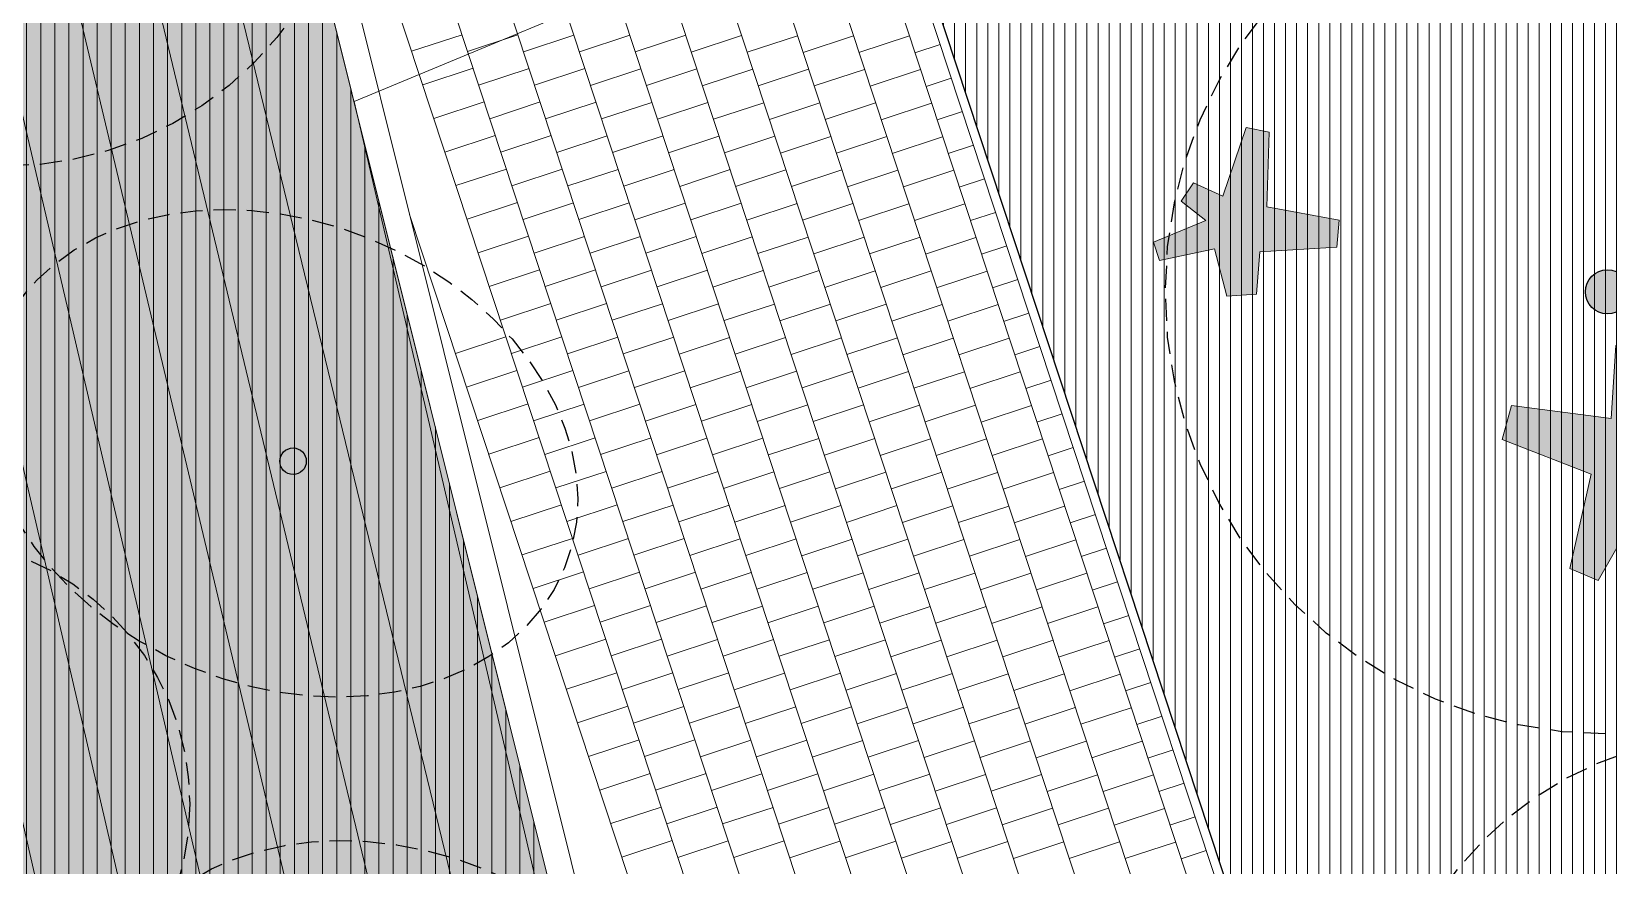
# Model space of a CAD drawing. Header units: metres. Extents: x 678805 to 1359287, y 2747329 to 5497370.
# Drawn here: x 679968.02 to 679985.86, y 2748694.26 to 2748703.69 of the extents above; entities that cross this region are included whole.
import ezdxf
from ezdxf.enums import TextEntityAlignment as Align

# ---------------------------------------------------------------- set-up
doc = ezdxf.new("R2010")
doc.units = ezdxf.units.M
doc.linetypes.add('XREF_MON_SFT_TREES$0$HIDDEN', pattern=[0.375, 0.25, -0.125])
for name, color, linetype in [('00_XREF_MON_HSC_PAVEMENT', 7, 'Continuous'), ('00_XREF_TWQ_BUILDINGS', 7, 'Continuous'), ('00_XREF_TWQ_SFT_TREES', 7, 'Continuous'), ('XREF_MON_GENERAL_LAYOUT$0$02-L-Edge Line Step -10cm', 6, 'Continuous'), ('XREF_MON_GENERAL_LAYOUT$0$02-L-Plan Change', 8, 'Continuous'), ('XREF_MON_SFT_TREES$0$SL_TREE_CANOPY', 251, 'XREF_MON_SFT_TREES$0$HIDDEN'), ('XREF_MON_SFT_TREES$0$SL_TREE_TRUNK', 251, 'Continuous')]:
    doc.layers.add(name, color=color, linetype=linetype)
for name, color, linetype, true_color in [('02-L-Waterfeatures 01', 7, 'Continuous', 0x4da6ff), ('XREF_MON_SFT_TREES$0$SL_TREE_ACACIA_ETBAICA', 7, 'Continuous', 0x405700), ('XREF_MON_SFT_TREES$0$SL_TREE_ACACIA_GERRARDII', 7, 'Continuous', 0x4c4c00), ('XREF_MON_SFT_TREES$0$SL_TREE_ACACIA_NILOTICA', 7, 'Continuous', 0x264d00), ('XREF_MON_SFT_TREES$0$SL_TREE_ALBIZIA_LEBBECK', 7, 'Continuous', 0xa3a300), ('XREF_MON_SFT_TREES$0$SL_TREE_PROSOPIS_CINERARIA', 7, 'Continuous', 0x5f7f00)]:
    doc.layers.add(name, color=color, linetype=linetype, true_color=true_color)
for name, color, linetype, lineweight in [('XREF_MON_GENERAL_LAYOUT$0$02-L-Level Curves 0.25-0.75m', 33, 'Continuous', 5), ('XREF_MON_GENERAL_LAYOUT$0$02-L-Level Curves 0.50m', 33, 'Continuous', 5), ('XREF_MON_GENERAL_LAYOUT$0$02-L-Level Curves 1m', 37, 'Continuous', 5), ('XREF_MON_GENERAL_LAYOUT$0$02-L-Material Change', 251, 'Continuous', 5), ('XREF_MON_HSC_FURNITURE$0$03-PG-CBIncluded', 8, 'Continuous', 5), ('XREF_MON_HSC_PAVEMENT$0$03-TR-Pavement_04_Dry Meadow_', 54, 'Continuous', 5)]:
    doc.layers.add(name, color=color, linetype=linetype, lineweight=lineweight)
for name, color, linetype, lineweight, true_color in [('XREF_MON_HSC_PAVEMENT$0$02-L-Joints-Paviment_07_Precast Concrete Blocks 60X40', 7, 'Continuous', 5, 0x999999), ('XREF_MON_HSC_PAVEMENT$0$03-TR-Pavement_02_Sealed Gravel', 7, 'Continuous', 5, 0x38321e), ('XREF_MON_HSC_PAVEMENT$0$03-TR-Pavement_04_Dry Meadow_2', 7, 'Continuous', 5, 0xe2c75d), ('XREF_MON_HSC_PAVEMENT$0$03-TR-Pavement_07_Precast Concrete Blocks 60X40', 7, 'Continuous', 5, 0x999999)]:
    doc.layers.add(name, color=color, linetype=linetype, lineweight=lineweight, true_color=true_color)
doc.layers.get('XREF_MON_SFT_TREES$0$SL_TREE_ACACIA_ETBAICA').off()
doc.layers.get('XREF_MON_SFT_TREES$0$SL_TREE_ACACIA_GERRARDII').off()
doc.layers.get('XREF_MON_SFT_TREES$0$SL_TREE_ACACIA_NILOTICA').off()
doc.layers.get('XREF_MON_SFT_TREES$0$SL_TREE_ALBIZIA_LEBBECK').off()
doc.layers.get('XREF_MON_SFT_TREES$0$SL_TREE_PROSOPIS_CINERARIA').off()
doc.styles.add('XREF_MON_GENERAL_LAYOUT$0$Standard', font='arial.ttf')

# ---------------------------------------------------------------- blocks, each defined once
blk = doc.blocks.new('XREF_MON_SFT_TREES$0$Prosopis_cineraria')
h = blk.add_hatch()
h.set_pattern_fill('ANSI31', color=256, scale=0.1)
edge = h.paths.add_edge_path()
edge.add_arc((0, 0), 4, 0, 360)
at = {"layer": 'XREF_MON_SFT_TREES$0$SL_TREE_TRUNK'}
h = blk.add_hatch(color=256, dxfattribs=at)
h.dxf.hatch_style = 1
edge = h.paths.add_edge_path()
edge.add_arc((0, 0), 0.25, 0, 360)
at = {"layer": 'XREF_MON_SFT_TREES$0$SL_TREE_CANOPY', "linetype": 'XREF_MON_SFT_TREES$0$HIDDEN'}
blk.add_circle((0, 0), 4, dxfattribs=at)
at = {"layer": 'XREF_MON_SFT_TREES$0$SL_TREE_TRUNK'}
blk.add_circle((0, 0), 0.25, dxfattribs=at)
blk = doc.blocks.new('XREF_MON_SFT_TREES$0$Acacia etbaica')
h = blk.add_hatch()
h.set_pattern_fill('ANSI31', color=256, scale=0.1)
edge = h.paths.add_edge_path()
edge.add_arc((0, 0), 3, 0, 360)
at = {"layer": 'XREF_MON_SFT_TREES$0$SL_TREE_TRUNK'}
h = blk.add_hatch(color=256, dxfattribs=at)
h.dxf.hatch_style = 1
edge = h.paths.add_edge_path()
edge.add_arc((0, 0), 0.15, 286.4511, 569.1271)
edge.add_arc((0, 0), 0.15, 209.1271, 286.4511)
at = {"layer": 'XREF_MON_SFT_TREES$0$SL_TREE_CANOPY'}
blk.add_circle((0, 0), 3, dxfattribs=at)
at = {"layer": 'XREF_MON_SFT_TREES$0$SL_TREE_TRUNK'}
blk.add_circle((0, 0), 0.15, dxfattribs=at)
blk.add_circle((0, 0), 0.15, dxfattribs=at)
blk = doc.blocks.new('XREF_MON_SFT_TREES$0$Acacia_gerrardii')
h = blk.add_hatch()
h.set_pattern_fill('ANSI31', color=256, scale=0.1, style=0)
edge = h.paths.add_edge_path()
edge.add_ellipse((-0.079, 0.137), major_axis=(-2.334, 2.546), ratio=0.760082, start_angle=0, end_angle=360)
at = {"layer": 'XREF_MON_SFT_TREES$0$SL_TREE_TRUNK'}
h = blk.add_hatch(color=256, dxfattribs=at)
h.dxf.hatch_style = 1
edge = h.paths.add_edge_path()
edge.add_arc((0, 0), 0.15, -7.3549, 352.6451)
at = {"layer": 'XREF_MON_SFT_TREES$0$SL_TREE_CANOPY'}
blk.add_ellipse((-0.079, 0.137), major_axis=(-2.334, 2.546), ratio=0.760082, dxfattribs=at)
at = {"layer": 'XREF_MON_SFT_TREES$0$SL_TREE_TRUNK'}
blk.add_circle((0, 0), 0.15, dxfattribs=at)
blk.add_circle((0, 0), 0.15, dxfattribs=at)
blk = doc.blocks.new('XREF_MON_SFT_TREES$0$Albizia_lebbeck')
h = blk.add_hatch()
h.set_pattern_fill('ANSI31', color=256, scale=0.1)
edge = h.paths.add_edge_path()
edge.add_arc((0, 0), 5, -25.4481, 334.5519)
at = {"layer": 'XREF_MON_SFT_TREES$0$SL_TREE_TRUNK'}
h = blk.add_hatch(color=256, dxfattribs=at)
h.dxf.hatch_style = 1
edge = h.paths.add_edge_path()
edge.add_arc((0, 0), 0.25, 0, 360)
at = {"layer": 'XREF_MON_SFT_TREES$0$SL_TREE_CANOPY', "linetype": 'XREF_MON_SFT_TREES$0$HIDDEN'}
blk.add_circle((0, 0), 5, dxfattribs=at)
at = {"layer": 'XREF_MON_SFT_TREES$0$SL_TREE_TRUNK'}
blk.add_circle((0, 0), 0.25, dxfattribs=at)
blk = doc.blocks.new('XREF_MON_SFT_TREES$0$Acacia Nilotica D')
h = blk.add_hatch()
h.set_pattern_fill('ANSI31', color=256, scale=0.1)
edge = h.paths.add_edge_path()
edge.add_arc((0, 0), 4, -0.0001, 359.9999)
at = {"layer": 'XREF_MON_SFT_TREES$0$SL_TREE_TRUNK'}
h = blk.add_hatch(color=256, dxfattribs=at)
h.dxf.hatch_style = 1
edge = h.paths.add_edge_path()
edge.add_arc((0, 0), 0.25, 0, 360)
at = {"layer": 'XREF_MON_SFT_TREES$0$SL_TREE_CANOPY', "linetype": 'XREF_MON_SFT_TREES$0$HIDDEN'}
blk.add_circle((0, 0), 4, dxfattribs=at)
at = {"layer": 'XREF_MON_SFT_TREES$0$SL_TREE_TRUNK'}
blk.add_circle((0, 0), 0.25, dxfattribs=at)
blk = doc.blocks.new('XREF_MON_SFT_TREES')
at = {"layer": 'XREF_MON_SFT_TREES$0$SL_TREE_ACACIA_ETBAICA', "rotation": 25.44812939262281}
blk.add_blockref('XREF_MON_SFT_TREES$0$Acacia etbaica', (679966.812, 2748694.957), dxfattribs=at)
at = {"layer": 'XREF_MON_SFT_TREES$0$SL_TREE_ACACIA_GERRARDII', "rotation": 25.44812939262281}
for p in [(679963.656, 2748701.686), (679970.981, 2748698.831), (679972.293, 2748691.695)]:
    blk.add_blockref('XREF_MON_SFT_TREES$0$Acacia_gerrardii', p, dxfattribs=at)
at = {"layer": 'XREF_MON_SFT_TREES$0$SL_TREE_ACACIA_NILOTICA', "rotation": 25.44819483249446}
blk.add_blockref('XREF_MON_SFT_TREES$0$Acacia Nilotica D', (679967.713, 2748706.168), dxfattribs=at)
at = {"layer": 'XREF_MON_SFT_TREES$0$SL_TREE_ALBIZIA_LEBBECK', "rotation": 25.44812939262281}
blk.add_blockref('XREF_MON_SFT_TREES$0$Albizia_lebbeck', (679985.847, 2748700.747), dxfattribs=at)
at = {"layer": 'XREF_MON_SFT_TREES$0$SL_TREE_PROSOPIS_CINERARIA', "rotation": 25.44812939262281}
blk.add_blockref('XREF_MON_SFT_TREES$0$Prosopis_cineraria', (679987.28, 2748691.725), dxfattribs=at)
blk = doc.blocks.new('XREF_MON_HSC_PAVEMENT')
at = {"layer": 'XREF_MON_HSC_PAVEMENT$0$03-TR-Pavement_02_Sealed Gravel', "linetype": 'Continuous'}
h = blk.add_hatch(dxfattribs=at)
h.set_pattern_fill('ANSI31', color=256, scale=0.0393, angle=45)
h.set_pattern_definition([(90, (652974.11672, 2717198.73223), (-0.1247775, 0), [])])
h.paths.add_polyline_path([(679968.866, 2748742.603), (679983.868, 2748747.571), (679993.107, 2748719.677), (679978.111, 2748714.692)], flags=16)
h.paths.add_polyline_path([(679998.133, 2748710.307), (680003.902, 2748713.034), (680005.419, 2748708.439), (680000.185, 2748705.967)], flags=16)
h.paths.add_polyline_path([(679963.902, 2748747.461), (679988.621, 2748759.303), (680006.998, 2748703.659), (679982.255, 2748691.885)])
at = {"layer": 'XREF_MON_HSC_PAVEMENT$0$03-TR-Pavement_04_Dry Meadow_', "linetype": 'Continuous'}
h = blk.add_hatch(dxfattribs=at)
h.set_pattern_fill('ANSI31', color=256, scale=0.0502, angle=45)
h.paths.add_polyline_path([(679956.694, 2748713.49), (679968.087, 2748717.252), (679975.132, 2748689.046), (679963.901, 2748691.661)])
at = {"layer": 'XREF_MON_HSC_PAVEMENT$0$03-TR-Pavement_04_Dry Meadow_2', "ltscale": 2, "transparency": 33554687}
h = blk.add_hatch(dxfattribs=at)
h.set_pattern_fill('AR-CONC', color=256, scale=0.0067, angle=290)
h.paths.add_polyline_path([(679956.694, 2748713.49), (679968.087, 2748717.252), (679975.132, 2748689.046), (679963.901, 2748691.661)])
at = {"layer": 'XREF_MON_HSC_PAVEMENT$0$02-L-Joints-Paviment_07_Precast Concrete Blocks 60X40'}
for points in [[(679972.892, 2748703.655), (679972.322, 2748703.467)], [(679973.525, 2748703.653), (679972.955, 2748703.465)], [(679974.157, 2748703.651), (679973.587, 2748703.463)], [(679974.79, 2748703.65), (679974.22, 2748703.462)], [(679975.422, 2748703.648), (679974.852, 2748703.46)], [(679976.054, 2748703.646), (679975.485, 2748703.458)], [(679976.687, 2748703.644), (679976.117, 2748703.456)], [(679977.319, 2748703.643), (679976.75, 2748703.454)], [(679977.952, 2748703.641), (679977.382, 2748703.453)], [(679978.3, 2748703.545), (679978.015, 2748703.451)], [(679973.018, 2748703.275), (679972.448, 2748703.087)], [(679973.65, 2748703.273), (679973.08, 2748703.085)], [(679974.283, 2748703.272), (679973.713, 2748703.083)], [(679974.915, 2748703.27), (679974.345, 2748703.082)], [(679975.547, 2748703.268), (679974.978, 2748703.08)], [(679976.18, 2748703.266), (679975.61, 2748703.078)], [(679976.812, 2748703.265), (679976.243, 2748703.076)], [(679977.445, 2748703.263), (679976.875, 2748703.075)], [(679978.077, 2748703.261), (679977.508, 2748703.073)], [(679978.425, 2748703.165), (679978.14, 2748703.071)], [(679973.143, 2748702.895), (679972.573, 2748702.707)], [(679973.776, 2748702.894), (679973.206, 2748702.705)], [(679974.408, 2748702.892), (679973.838, 2748702.704)], [(679975.04, 2748702.89), (679974.471, 2748702.702)], [(679975.673, 2748702.888), (679975.103, 2748702.7)], [(679976.305, 2748702.886), (679975.736, 2748702.698)], [(679976.938, 2748702.885), (679976.368, 2748702.697)], [(679977.57, 2748702.883), (679977.001, 2748702.695)], [(679978.203, 2748702.881), (679977.633, 2748702.693)], [(679978.551, 2748702.786), (679978.265, 2748702.691)], [(679973.268, 2748702.515), (679972.699, 2748702.327)], [(679973.901, 2748702.514), (679973.331, 2748702.326)], [(679974.533, 2748702.512), (679973.964, 2748702.324)], [(679975.166, 2748702.51), (679974.596, 2748702.322)], [(679975.798, 2748702.508), (679975.229, 2748702.32)], [(679976.431, 2748702.507), (679975.861, 2748702.319)], [(679977.063, 2748702.505), (679976.494, 2748702.317)], [(679977.696, 2748702.503), (679977.126, 2748702.315)], [(679978.328, 2748702.501), (679977.758, 2748702.313)], [(679978.676, 2748702.406), (679978.391, 2748702.311)], [(679973.394, 2748702.136), (679972.824, 2748701.948)], [(679974.026, 2748702.134), (679973.457, 2748701.946)], [(679974.659, 2748702.132), (679974.089, 2748701.944)], [(679975.291, 2748702.13), (679974.722, 2748701.942)], [(679975.924, 2748702.129), (679975.354, 2748701.94)], [(679976.556, 2748702.127), (679975.986, 2748701.939)], [(679977.189, 2748702.125), (679976.619, 2748701.937)], [(679977.821, 2748702.123), (679977.251, 2748701.935)], [(679978.454, 2748702.122), (679977.884, 2748701.933)], [(679978.802, 2748702.026), (679978.516, 2748701.932)], [(679973.519, 2748701.756), (679972.95, 2748701.568)], [(679974.152, 2748701.754), (679973.582, 2748701.566)], [(679974.784, 2748701.752), (679974.215, 2748701.564)], [(679975.417, 2748701.751), (679974.847, 2748701.562)], [(679976.049, 2748701.749), (679975.479, 2748701.561)], [(679976.682, 2748701.747), (679976.112, 2748701.559)], [(679977.314, 2748701.745), (679976.744, 2748701.557)], [(679977.947, 2748701.743), (679977.377, 2748701.555)], [(679978.579, 2748701.742), (679978.009, 2748701.554)], [(679978.927, 2748701.646), (679978.642, 2748701.552)], [(679973.645, 2748701.376), (679973.075, 2748701.188)], [(679974.277, 2748701.374), (679973.708, 2748701.186)], [(679974.91, 2748701.373), (679974.34, 2748701.184)], [(679975.542, 2748701.371), (679974.972, 2748701.183)], [(679976.175, 2748701.369), (679975.605, 2748701.181)], [(679976.807, 2748701.367), (679976.237, 2748701.179)], [(679977.44, 2748701.365), (679976.87, 2748701.177)], [(679978.072, 2748701.364), (679977.502, 2748701.176)], [(679978.704, 2748701.362), (679978.135, 2748701.174)], [(679979.053, 2748701.266), (679978.767, 2748701.172)], [(679973.77, 2748700.996), (679973.201, 2748700.808)], [(679974.403, 2748700.994), (679973.833, 2748700.806)], [(679975.035, 2748700.993), (679974.465, 2748700.805)], [(679975.668, 2748700.991), (679975.098, 2748700.803)], [(679976.3, 2748700.989), (679975.73, 2748700.801)], [(679976.932, 2748700.987), (679976.363, 2748700.799)], [(679977.565, 2748700.986), (679976.995, 2748700.797)], [(679978.197, 2748700.984), (679977.628, 2748700.796)], [(679978.83, 2748700.982), (679978.26, 2748700.794)], [(679979.178, 2748700.886), (679978.893, 2748700.792)], [(679973.896, 2748700.616), (679973.326, 2748700.428)], [(679974.528, 2748700.615), (679973.958, 2748700.426)], [(679975.161, 2748700.613), (679974.591, 2748700.425)], [(679975.793, 2748700.611), (679975.223, 2748700.423)], [(679976.425, 2748700.609), (679975.856, 2748700.421)], [(679977.058, 2748700.608), (679976.488, 2748700.419)], [(679977.69, 2748700.606), (679977.121, 2748700.418)], [(679978.323, 2748700.604), (679977.753, 2748700.416)], [(679978.955, 2748700.602), (679978.386, 2748700.414)], [(679979.303, 2748700.507), (679979.018, 2748700.412)], [(679973.389, 2748700.238), (679972.819, 2748700.05)], [(679974.021, 2748700.237), (679973.451, 2748700.048)], [(679974.654, 2748700.235), (679974.084, 2748700.047)], [(679975.286, 2748700.233), (679974.716, 2748700.045)], [(679975.918, 2748700.231), (679975.349, 2748700.043)], [(679976.551, 2748700.229), (679975.981, 2748700.041)], [(679977.183, 2748700.228), (679976.614, 2748700.04)], [(679977.816, 2748700.226), (679977.246, 2748700.038)], [(679978.448, 2748700.224), (679977.879, 2748700.036)], [(679979.081, 2748700.222), (679978.511, 2748700.034)], [(679979.429, 2748700.127), (679979.143, 2748700.033)], [(679973.514, 2748699.858), (679972.944, 2748699.67)], [(679974.147, 2748699.857), (679973.577, 2748699.669)], [(679974.779, 2748699.855), (679974.209, 2748699.667)], [(679975.411, 2748699.853), (679974.842, 2748699.665)], [(679976.044, 2748699.851), (679975.474, 2748699.663)], [(679976.676, 2748699.85), (679976.107, 2748699.662)], [(679977.309, 2748699.848), (679976.739, 2748699.66)], [(679977.941, 2748699.846), (679977.372, 2748699.658)], [(679978.574, 2748699.844), (679978.004, 2748699.656)], [(679979.206, 2748699.843), (679978.636, 2748699.654)], [(679979.554, 2748699.747), (679979.269, 2748699.653)], [(679973.639, 2748699.479), (679973.07, 2748699.291)], [(679974.272, 2748699.477), (679973.702, 2748699.289)], [(679974.904, 2748699.475), (679974.335, 2748699.287)], [(679975.537, 2748699.473), (679974.967, 2748699.285)], [(679976.169, 2748699.472), (679975.6, 2748699.283)], [(679976.802, 2748699.47), (679976.232, 2748699.282)], [(679977.434, 2748699.468), (679976.865, 2748699.28)], [(679978.067, 2748699.466), (679977.497, 2748699.278)], [(679978.699, 2748699.465), (679978.129, 2748699.276)], [(679979.332, 2748699.463), (679978.762, 2748699.275)], [(679979.68, 2748699.367), (679979.394, 2748699.273)], [(679973.765, 2748699.099), (679973.195, 2748698.911)], [(679974.397, 2748699.097), (679973.828, 2748698.909)], [(679975.03, 2748699.095), (679974.46, 2748698.907)], [(679975.662, 2748699.094), (679975.093, 2748698.905)], [(679976.295, 2748699.092), (679975.725, 2748698.904)], [(679976.927, 2748699.09), (679976.358, 2748698.902)], [(679977.56, 2748699.088), (679976.99, 2748698.9)], [(679978.192, 2748699.086), (679977.622, 2748698.898)], [(679978.825, 2748699.085), (679978.255, 2748698.897)], [(679979.457, 2748699.083), (679978.887, 2748698.895)], [(679979.805, 2748698.987), (679979.52, 2748698.893)], [(679973.89, 2748698.719), (679973.321, 2748698.531)], [(679974.523, 2748698.717), (679973.953, 2748698.529)], [(679975.155, 2748698.715), (679974.586, 2748698.527)], [(679975.788, 2748698.714), (679975.218, 2748698.526)], [(679976.42, 2748698.712), (679975.85, 2748698.524)], [(679977.053, 2748698.71), (679976.483, 2748698.522)], [(679977.685, 2748698.708), (679977.115, 2748698.52)], [(679978.318, 2748698.707), (679977.748, 2748698.519)], [(679978.95, 2748698.705), (679978.38, 2748698.517)], [(679979.582, 2748698.703), (679979.013, 2748698.515)], [(679979.931, 2748698.607), (679979.645, 2748698.513)], [(679974.016, 2748698.339), (679973.446, 2748698.151)], [(679974.648, 2748698.337), (679974.079, 2748698.149)], [(679975.281, 2748698.336), (679974.711, 2748698.148)], [(679975.913, 2748698.334), (679975.343, 2748698.146)], [(679976.546, 2748698.332), (679975.976, 2748698.144)], [(679977.178, 2748698.33), (679976.608, 2748698.142)], [(679977.811, 2748698.329), (679977.241, 2748698.14)], [(679978.443, 2748698.327), (679977.873, 2748698.139)], [(679979.075, 2748698.325), (679978.506, 2748698.137)], [(679979.708, 2748698.323), (679979.138, 2748698.135)], [(679980.056, 2748698.228), (679979.771, 2748698.133)], [(679974.141, 2748697.959), (679973.572, 2748697.771)], [(679974.774, 2748697.958), (679974.204, 2748697.769)], [(679975.406, 2748697.956), (679974.836, 2748697.768)], [(679976.039, 2748697.954), (679975.469, 2748697.766)], [(679976.671, 2748697.952), (679976.101, 2748697.764)], [(679977.304, 2748697.951), (679976.734, 2748697.762)], [(679977.936, 2748697.949), (679977.366, 2748697.761)], [(679978.568, 2748697.947), (679977.999, 2748697.759)], [(679979.201, 2748697.945), (679978.631, 2748697.757)], [(679979.833, 2748697.943), (679979.264, 2748697.755)], [(679980.181, 2748697.848), (679979.896, 2748697.754)], [(679974.267, 2748697.58), (679973.697, 2748697.391)], [(679974.899, 2748697.578), (679974.329, 2748697.39)], [(679975.532, 2748697.576), (679974.962, 2748697.388)], [(679976.164, 2748697.574), (679975.594, 2748697.386)], [(679976.796, 2748697.572), (679976.227, 2748697.384)], [(679977.429, 2748697.571), (679976.859, 2748697.383)], [(679978.061, 2748697.569), (679977.492, 2748697.381)], [(679978.694, 2748697.567), (679978.124, 2748697.379)], [(679979.326, 2748697.565), (679978.757, 2748697.377)], [(679979.959, 2748697.564), (679979.389, 2748697.376)], [(679980.307, 2748697.468), (679980.021, 2748697.374)], [(679974.392, 2748697.2), (679973.822, 2748697.012)], [(679975.025, 2748697.198), (679974.455, 2748697.01)], [(679975.657, 2748697.196), (679975.087, 2748697.008)], [(679976.289, 2748697.194), (679975.72, 2748697.006)], [(679976.922, 2748697.193), (679976.352, 2748697.005)], [(679977.554, 2748697.191), (679976.985, 2748697.003)], [(679978.187, 2748697.189), (679977.617, 2748697.001)], [(679978.819, 2748697.187), (679978.25, 2748696.999)], [(679979.452, 2748697.186), (679978.882, 2748696.997)], [(679980.084, 2748697.184), (679979.514, 2748696.996)], [(679980.432, 2748697.088), (679980.147, 2748696.994)], [(679974.518, 2748696.82), (679973.948, 2748696.632)], [(679975.15, 2748696.818), (679974.58, 2748696.63)], [(679975.782, 2748696.816), (679975.213, 2748696.628)], [(679976.415, 2748696.815), (679975.845, 2748696.626)], [(679977.047, 2748696.813), (679976.478, 2748696.625)], [(679977.68, 2748696.811), (679977.11, 2748696.623)], [(679978.312, 2748696.809), (679977.743, 2748696.621)], [(679978.945, 2748696.808), (679978.375, 2748696.619)], [(679979.577, 2748696.806), (679979.007, 2748696.618)], [(679980.21, 2748696.804), (679979.64, 2748696.616)], [(679980.558, 2748696.708), (679980.272, 2748696.614)], [(679974.643, 2748696.44), (679974.073, 2748696.252)], [(679975.275, 2748696.438), (679974.706, 2748696.25)], [(679975.908, 2748696.437), (679975.338, 2748696.248)], [(679976.54, 2748696.435), (679975.971, 2748696.247)], [(679977.173, 2748696.433), (679976.603, 2748696.245)], [(679977.805, 2748696.431), (679977.236, 2748696.243)], [(679978.438, 2748696.429), (679977.868, 2748696.241)], [(679979.07, 2748696.428), (679978.5, 2748696.24)], [(679979.703, 2748696.426), (679979.133, 2748696.238)], [(679980.335, 2748696.424), (679979.765, 2748696.236)], [(679980.683, 2748696.329), (679980.398, 2748696.234)], [(679974.768, 2748696.06), (679974.199, 2748695.872)], [(679975.401, 2748696.058), (679974.831, 2748695.87)], [(679976.033, 2748696.057), (679975.464, 2748695.869)], [(679976.666, 2748696.055), (679976.096, 2748695.867)], [(679977.298, 2748696.053), (679976.728, 2748695.865)], [(679977.931, 2748696.051), (679977.361, 2748695.863)], [(679978.563, 2748696.05), (679977.993, 2748695.862)], [(679979.196, 2748696.048), (679978.626, 2748695.86)], [(679979.828, 2748696.046), (679979.258, 2748695.858)], [(679980.46, 2748696.044), (679979.891, 2748695.856)], [(679980.809, 2748695.949), (679980.523, 2748695.854)], [(679974.894, 2748695.68), (679974.324, 2748695.492)], [(679975.526, 2748695.679), (679974.957, 2748695.491)], [(679976.159, 2748695.677), (679975.589, 2748695.489)], [(679976.791, 2748695.675), (679976.221, 2748695.487)], [(679977.424, 2748695.673), (679976.854, 2748695.485)], [(679978.056, 2748695.672), (679977.486, 2748695.483)], [(679978.689, 2748695.67), (679978.119, 2748695.482)], [(679979.321, 2748695.668), (679978.751, 2748695.48)], [(679979.953, 2748695.666), (679979.384, 2748695.478)], [(679980.586, 2748695.665), (679980.016, 2748695.476)], [(679980.934, 2748695.569), (679980.649, 2748695.475)], [(679975.019, 2748695.301), (679974.45, 2748695.112)], [(679975.652, 2748695.299), (679975.082, 2748695.111)], [(679976.284, 2748695.297), (679975.714, 2748695.109)], [(679976.917, 2748695.295), (679976.347, 2748695.107)], [(679977.549, 2748695.294), (679976.979, 2748695.105)], [(679978.182, 2748695.292), (679977.612, 2748695.104)], [(679978.814, 2748695.29), (679978.244, 2748695.102)], [(679979.446, 2748695.288), (679978.877, 2748695.1)], [(679980.079, 2748695.286), (679979.509, 2748695.098)], [(679980.711, 2748695.285), (679980.142, 2748695.097)], [(679981.06, 2748695.189), (679980.774, 2748695.095)], [(679975.145, 2748694.921), (679974.575, 2748694.733)], [(679975.777, 2748694.919), (679975.207, 2748694.731)], [(679976.41, 2748694.917), (679975.84, 2748694.729)], [(679977.042, 2748694.915), (679976.472, 2748694.727)], [(679977.674, 2748694.914), (679977.105, 2748694.726)], [(679978.307, 2748694.912), (679977.737, 2748694.724)], [(679978.939, 2748694.91), (679978.37, 2748694.722)], [(679979.572, 2748694.908), (679979.002, 2748694.72)], [(679980.204, 2748694.907), (679979.635, 2748694.719)], [(679980.837, 2748694.905), (679980.267, 2748694.717)], [(679981.185, 2748694.809), (679980.899, 2748694.715)], [(679975.27, 2748694.541), (679974.7, 2748694.353)], [(679975.903, 2748694.539), (679975.333, 2748694.351)], [(679976.535, 2748694.537), (679975.965, 2748694.349)], [(679977.167, 2748694.536), (679976.598, 2748694.348)], [(679977.8, 2748694.534), (679977.23, 2748694.346)], [(679978.432, 2748694.532), (679977.863, 2748694.344)], [(679979.065, 2748694.53), (679978.495, 2748694.342)], [(679979.697, 2748694.529), (679979.128, 2748694.34)], [(679980.33, 2748694.527), (679979.76, 2748694.339)], [(679980.962, 2748694.525), (679980.392, 2748694.337)], [(679981.31, 2748694.429), (679981.025, 2748694.335)]]:
    blk.add_lwpolyline(points, dxfattribs=at)
at = {"layer": 'XREF_MON_HSC_PAVEMENT$0$03-TR-Pavement_07_Precast Concrete Blocks 60X40'}
for points in [[(679981.891, 2748691.711), (679963.455, 2748747.539)], [(679981.345, 2748691.452), (679962.91, 2748747.276)], [(679980.799, 2748691.192), (679962.364, 2748747.015)], [(679980.253, 2748690.932), (679961.819, 2748746.754)], [(679979.707, 2748690.672), (679966.009, 2748732.152)], [(679979.161, 2748690.412), (679965.439, 2748731.964)], [(679978.615, 2748690.152), (679969.51, 2748717.723)], [(679978.069, 2748689.892), (679968.941, 2748717.534)], [(679977.523, 2748689.632), (679968.378, 2748717.326)], [(679976.977, 2748689.373), (679970.339, 2748709.474)], [(679976.419, 2748689.149), (679972.3, 2748701.623)]]:
    blk.add_lwpolyline(points, dxfattribs=at)
blk = doc.blocks.new('XREF_MON_HSC_FURNITURE$0$Star shaped bench - SMALL')
at = {"true_color": 0xfcfcfc}
h = blk.add_hatch(color=7, dxfattribs=at)
h.dxf.hatch_style = 1
h.paths.add_polyline_path([(-0.664, 0.412), (-0.276, 0.917), (-0.091, 0.803), (-0.38, 0.233), (-0.028, 0.246), (0, 0), (-0.35, -0.102), (-0.047, -0.864), (-0.282, -0.99), (-0.809, -0.33), (-1.529, -0.746), (-1.708, -0.496), (-1.077, 0.107), (-1.359, 0.498), (-1.118, 0.733)])
blk.add_lwpolyline([(-0.664, 0.412), (-0.276, 0.917), (-0.091, 0.803), (-0.38, 0.233), (-0.028, 0.246), (0, 0), (-0.35, -0.102), (-0.047, -0.864), (-0.282, -0.99), (-0.809, -0.33), (-1.529, -0.746), (-1.708, -0.496), (-1.077, 0.107), (-1.359, 0.498), (-1.118, 0.733)], close=True)
blk = doc.blocks.new('XREF_MON_HSC_FURNITURE$0$Star shaped bench - BIG')
at = {"true_color": 0xfcfcfc}
h = blk.add_hatch(color=7, dxfattribs=at)
h.dxf.hatch_style = 1
h.paths.add_polyline_path([(0, 0), (-0.301, 0.319), (0.105, 0.91), (-0.271, 1.171), (-0.108, 1.45), (0.335, 1.283), (0.614, 2.306), (0.96, 2.257), (0.992, 1.162), (2.065, 1.033), (2.059, 0.633), (0.929, 0.497), (1.082, -0.318), (0.81, -0.398), (0.508, 0.377)])
blk.add_lwpolyline([(0, 0), (-0.301, 0.319), (0.105, 0.91), (-0.271, 1.171), (-0.108, 1.45), (0.335, 1.283), (0.614, 2.306), (0.96, 2.257), (0.992, 1.162), (2.065, 1.033), (2.059, 0.633), (0.929, 0.497), (1.082, -0.318), (0.81, -0.398), (0.508, 0.377)], close=True)
blk = doc.blocks.new('XREF_MON_HSC_FURNITURE')
at = {"layer": 'XREF_MON_HSC_FURNITURE$0$03-PG-CBIncluded'}
for name, p, rotation in [('XREF_MON_HSC_FURNITURE$0$Star shaped bench - SMALL', (679981.165, 2748701.979), 139.6622773831591), ('XREF_MON_HSC_FURNITURE$0$Star shaped bench - BIG', (679986.912, 2748699.564, -0.023), 165.5856624026197)]:
    blk.add_blockref(name, p, dxfattribs=dict(at, rotation=rotation))
blk = doc.blocks.new('XREF_MON_GENERAL_LAYOUT')
at = {"layer": 'XREF_MON_GENERAL_LAYOUT$0$02-L-Edge Line Step -10cm'}
blk.add_lwpolyline([(679963.902, 2748747.461), (679982.255, 2748691.885)], dxfattribs=at)
at = {"layer": 'XREF_MON_GENERAL_LAYOUT$0$02-L-Level Curves 0.25-0.75m', "ltscale": 0.3}
for points in [[(679963.404, 2748739.085), (679965.406, 2748733.021), (679964.33, 2748732.455), (679967.737, 2748722.138), (679966.66, 2748721.571), (679968.087, 2748717.252), (679967.216, 2748716.965), (679974.009, 2748689.024), (679931.58, 2748675.968), (679927.92, 2748681.879), (679917.883, 2748678.566), (679916.733, 2748679.435), (679919.099, 2748672.274), (679898.295, 2748665.707), (679848.514, 2748694.261)], [(679946.413, 2748755.011), (679945.128, 2748754.052), (679956.448, 2748743.89), (679961.322, 2748745.388), (679962.821, 2748740.851), (679961.744, 2748740.284), (679965.151, 2748729.967), (679964.074, 2748729.401), (679967.482, 2748719.084), (679966.405, 2748718.518), (679966.947, 2748716.876), (679966.397, 2748716.694), (679972.998, 2748689.257)], [(680015.471, 2748721.086), (679971.672, 2748702.898), (679974.961, 2748688.805)], [(679970.962, 2748689.726), (679964.783, 2748716.161)], [(679968.969, 2748690.185), (679963.137, 2748715.618)]]:
    blk.add_lwpolyline(points, dxfattribs=at)
at = {"layer": 'XREF_MON_GENERAL_LAYOUT$0$02-L-Level Curves 0.50m', "ltscale": 0.3}
blk.add_lwpolyline([(679943.899, 2748754.642), (679943.229, 2748754.544), (679929.739, 2748744.471), (679937.093, 2748734.619), (679958.876, 2748741.313), (679962.055, 2748731.69), (679960.978, 2748731.124), (679964.247, 2748721.226), (679963.17, 2748720.66), (679964.668, 2748716.124), (679963.95, 2748715.886), (679969.974, 2748689.954), (679930.463, 2748677.772)], dxfattribs=at)
at = {"layer": 'XREF_MON_GENERAL_LAYOUT$0$02-L-Level Curves 1m', "ltscale": 0.3}
blk.add_lwpolyline([(679960.507, 2748744.03), (679962.565, 2748737.797), (679961.489, 2748737.231), (679964.896, 2748726.914), (679963.819, 2748726.348), (679966.947, 2748716.876), (679965.58, 2748716.425), (679971.988, 2748689.49)], dxfattribs=at)
at = {"layer": 'XREF_MON_GENERAL_LAYOUT$0$02-L-Material Change', "ltscale": 0.3}
blk.add_lwpolyline([(679963.716, 2748747.705), (679982.259, 2748691.554), (680007.184, 2748703.415), (679988.617, 2748759.633)], close=True, dxfattribs=at)
at = {"layer": 'XREF_MON_GENERAL_LAYOUT$0$02-L-Material Change'}
for points in [[(679968.081, 2748717.274), (679975.206, 2748688.748)], [(679968.372, 2748717.347), (679975.564, 2748688.551)]]:
    blk.add_lwpolyline(points, dxfattribs=at)
at = {"layer": 'XREF_MON_GENERAL_LAYOUT$0$02-L-Plan Change', "lineweight": 0, "ltscale": 0.2}
blk.add_lwpolyline([(679968.087, 2748717.252), (679975.206, 2748688.747)], dxfattribs=at)
at = {"style": 'XREF_MON_GENERAL_LAYOUT$0$Standard'}
for tag, rotation, p in [('604,00', 330.2643, (679905.77, 2748776.558)), ('603,00', 330.2643, (679901.861, 2748753.477)), ('600,00', 133.826, (679944.597, 2748745.153)), ('602,00', 330.2643, (679883.319, 2748738.727)), ('601,00', 117.8906, (679920.972, 2748732.87)), ('601,00', 330.2643, (679864.777, 2748723.976)), ('600,00', 40.8833, (679777.405, 2748705.444, 1.17)), ('602,00', 330.2643, (679941.275, 2748705.483)), ('601,00', 40.8833, (679701.798, 2748703.889, 1.17)), ('598,00', 62.091, (679810.267, 2748702.619)), ('600,00', 330.2643, (679877.781, 2748691.131)), ('600,00', 19.5511, (679920.444, 2748685.496)), ('601,00', 330.2643, (679934.813, 2748683.804)), ('599,00', 330.2643, (679854.567, 2748679.061)), ('600,00', 88.3928, (679743.913, 2748675.572)), ('599,00', 20.6086, (679924.26, 2748675.216)), ('601,00', 88.3928, (679728.035, 2748671.318, -2)), ('602,00', 88.3928, (679711.826, 2748665.966, -1)), ('603,00', 88.3928, (679695.615, 2748660.611)), ('599,00', 40.8833, (679788.807, 2748655.829, 1.17)), ('601,00', 40.8833, (679627.612, 2748644.603, 1.17)), ('603,00', 41.7058, (679702.499, 2748628.484, 1.17)), ('600,00', 40.8833, (679645.925, 2748597.926, 1.17)), ('599,00', 34.2277, (679673.574, 2748555.136, 5.34))]:
    blk.add_attdef(tag, text='', height=1, rotation=rotation, dxfattribs=at).set_placement(p, align=Align.MIDDLE)
at = {"ltscale": 0.3, "style": 'XREF_MON_GENERAL_LAYOUT$0$Standard'}
for tag, rotation, p in [('603,50', 330.2643, (679911.501, 2748760.57)), ('602,50', 330.2643, (679892.865, 2748745.846)), ('600,50', 133.826, (679933.048, 2748738.729)), ('601,50', 330.2643, (679873.581, 2748731.671)), ('601,50', 101.2857, (679909.522, 2748726.945)), ('602,50', 330.2643, (679948.625, 2748713.86)), ('600,50', 39.606, (679743.243, 2748706.971)), ('600,50', 330.2643, (679880.266, 2748702.726)), ('600,50', 17.3537, (679917.615, 2748690.554)), ('599,50', 330.2643, (679867.197, 2748684.716)), ('599,50', 18.8944, (679921.71, 2748680.578)), ('599,50', 39.606, (679778.991, 2748677.241)), ('600,50', 88.3928, (679735.925, 2748673.586)), ('601,50', 88.3928, (679719.906, 2748668.581)), ('602,50', 88.3928, (679703.474, 2748663.452)), ('598,50', 330.2643, (679861.765, 2748662.397)), ('601,50', 39.606, (679610.513, 2748662.061)), ('600,00', 41.7058, (679752.308, 2748637.685)), ('601,00', 41.7058, (679736.044, 2748634.538)), ('599,00', 35.0835, (679763.043, 2748634.415, 1.17)), ('602,00', 41.7058, (679720.174, 2748633.096, 1.17)), ('600,00', 35.0835, (679747.063, 2748629.903, 1.17)), ('601,00', 35.0835, (679731.246, 2748625.239, 1.17)), ('600,50', 39.606, (679636.92, 2748621.339)), ('602,00', 35.0835, (679715.4, 2748620.639, 1.17)), ('599,50', 28.7604, (679659.482, 2748574.323))]:
    blk.add_attdef(tag, text='', height=1, rotation=rotation, dxfattribs=at).set_placement(p, align=Align.MIDDLE)

msp = doc.modelspace()

# ---------------------------------------------------------------- block references
at = {"layer": '00_XREF_MON_HSC_PAVEMENT'}
msp.add_blockref('XREF_MON_HSC_PAVEMENT', (0, 0), dxfattribs=at)
at = {"layer": '00_XREF_TWQ_BUILDINGS'}
msp.add_blockref('XREF_MON_HSC_FURNITURE', (0, 0), dxfattribs=at)
at = {"layer": '00_XREF_TWQ_SFT_TREES'}
msp.add_blockref('XREF_MON_SFT_TREES', (0, 0), dxfattribs=at)
at = {"layer": '02-L-Waterfeatures 01', "color": 18, "true_color": 0x000000}
msp.add_blockref('XREF_MON_GENERAL_LAYOUT', (0, 0), dxfattribs=at)

doc.saveas('drawing.dxf')
